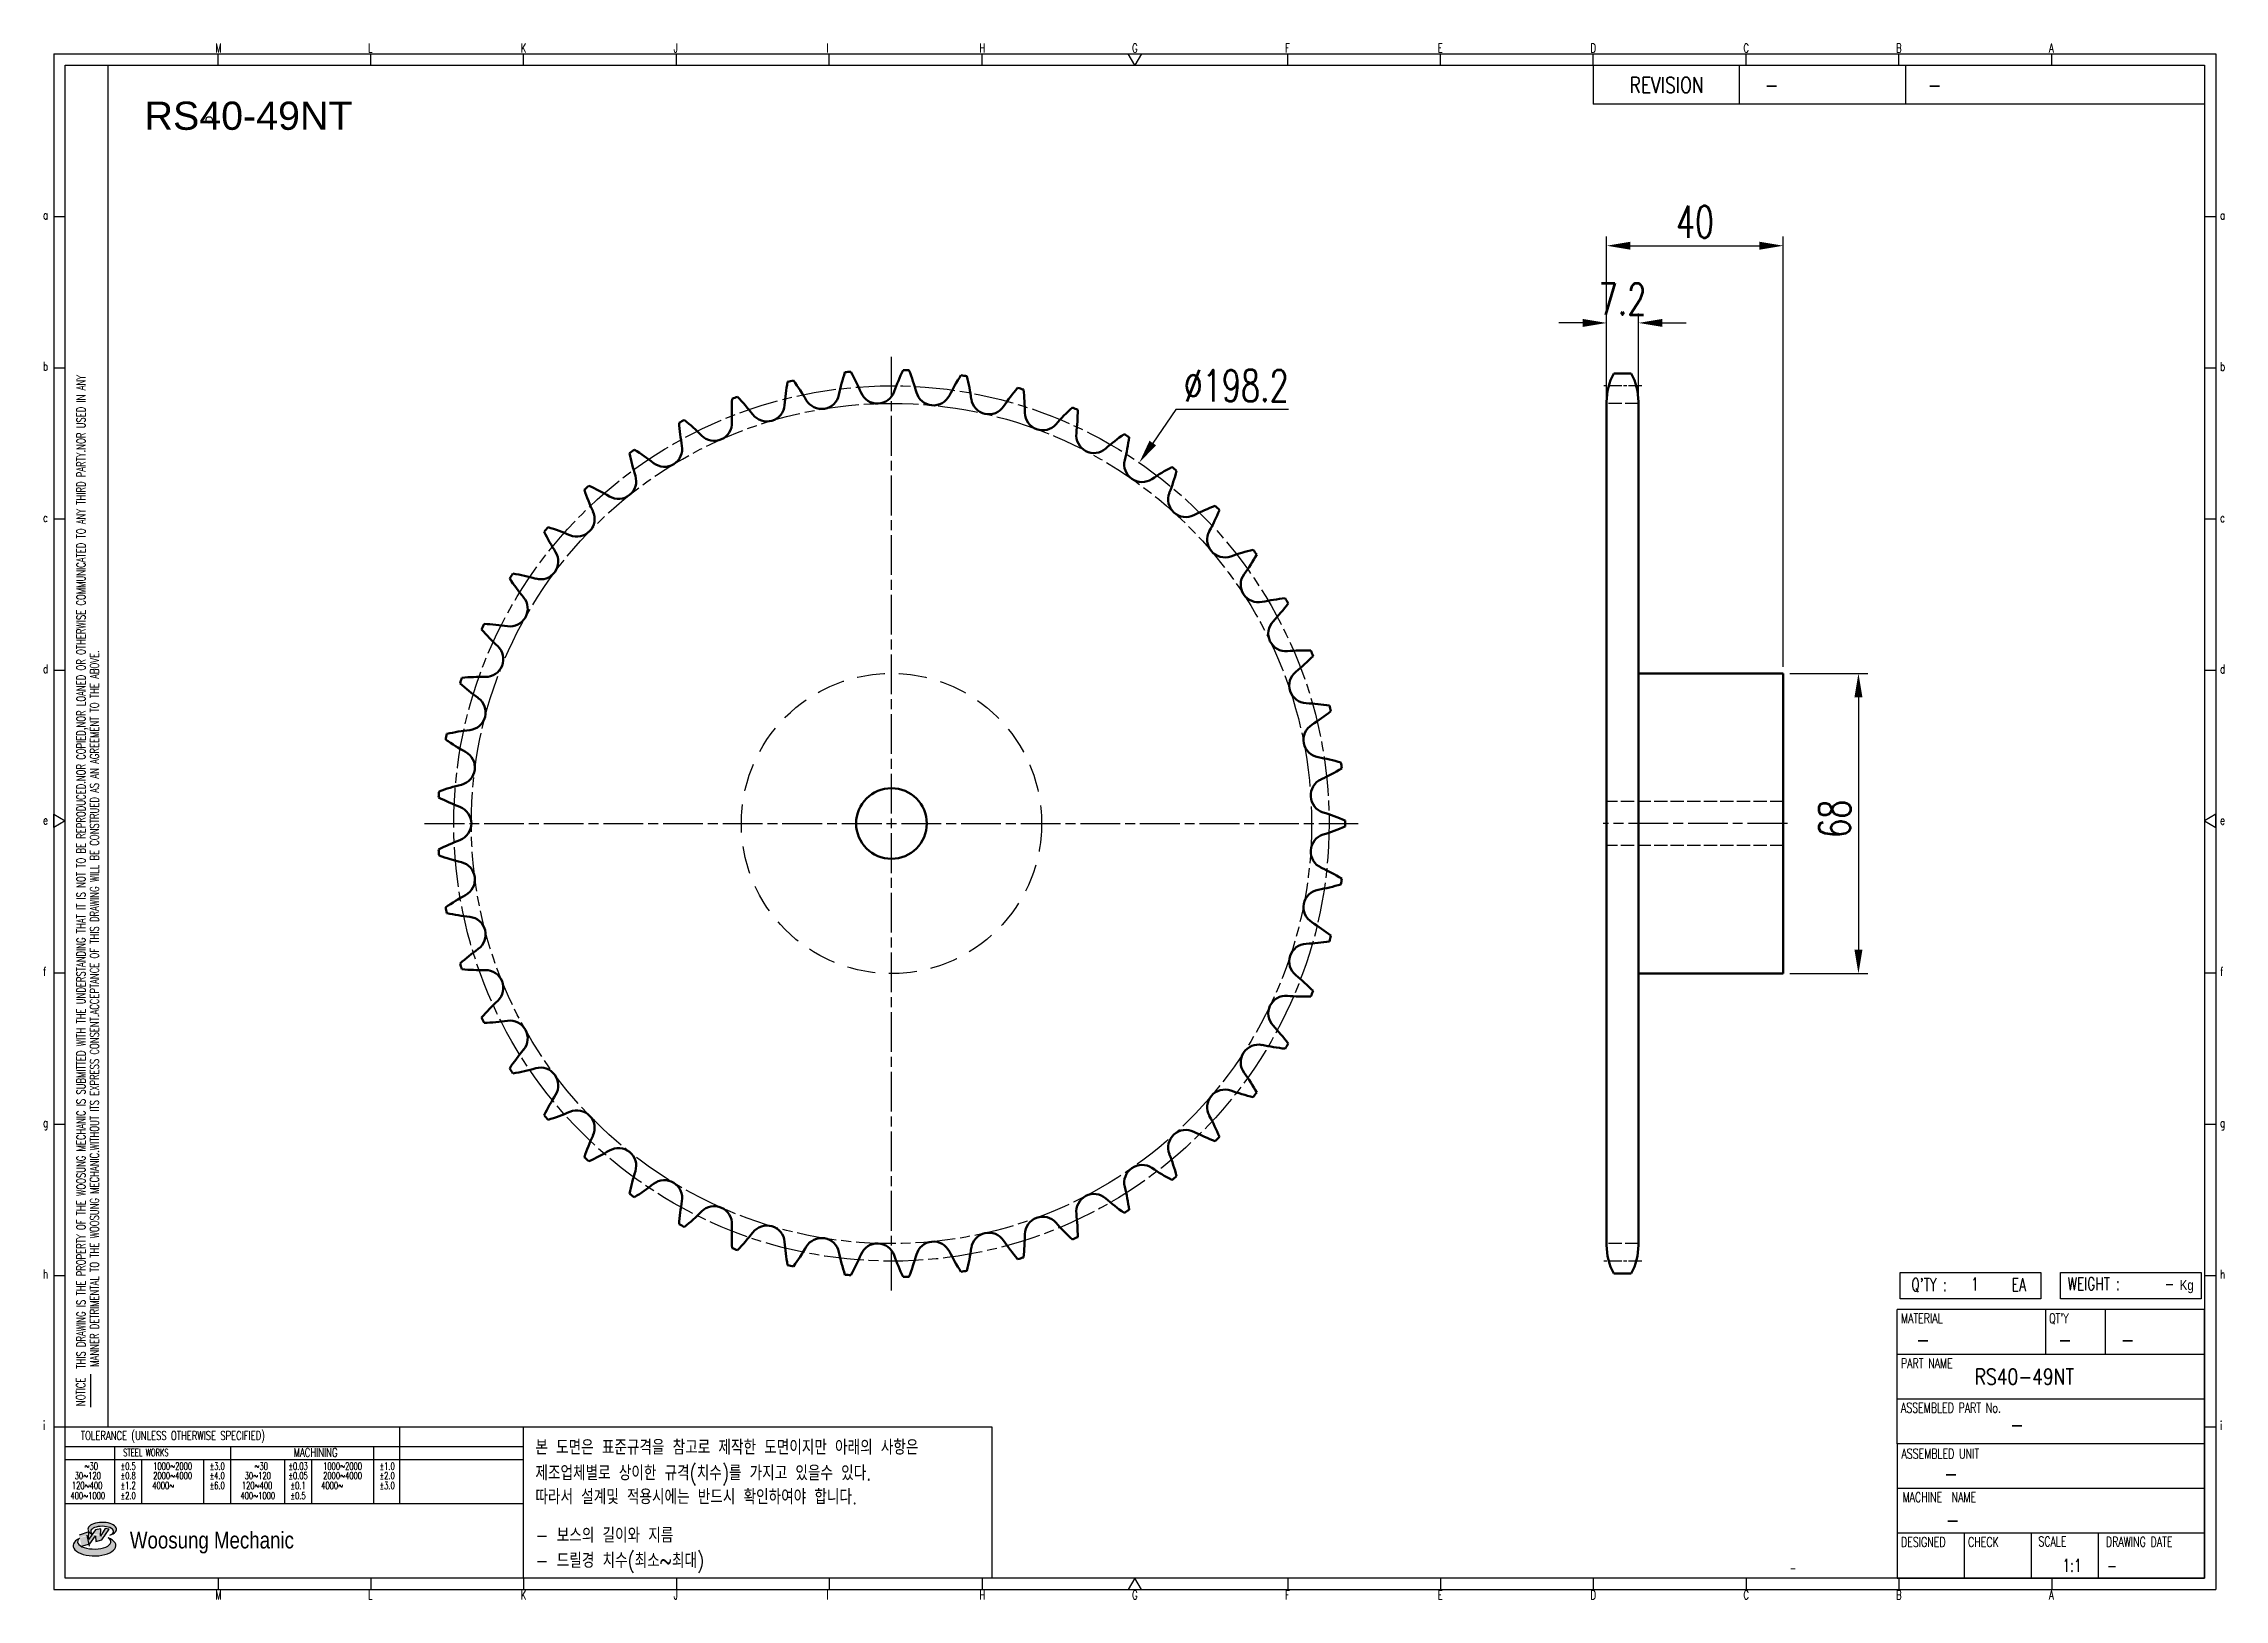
# Model space of a CAD drawing. Header units: millimetres. Extents: x 24041 to 24534, y 29 to 382.
import ezdxf
from ezdxf.enums import TextEntityAlignment as Align

# ---------------------------------------------------------------- set-up
doc = ezdxf.new("R2010")
doc.units = ezdxf.units.MM
for name, pattern in [('AM_ISO02W050', [7.5, 6, -1.5]), ('AM_ISO02W050x2', [3.75, 3, -0.75]), ('AM_ISO08W050', [18, 12, -1.5, 3, -1.5]), ('AM_ISO08W050x2', [9, 6, -0.75, 1.5, -0.75]), ('HIDDEN', [9.525, 6.35, -3.175])]:
    doc.linetypes.add(name, pattern=pattern)
for name, color, linetype, lineweight in [('AM_0N', 7, 'Continuous', 50), ('AM_3N', 6, 'AM_ISO02W050', 25), ('AM_7N', 4, 'AM_ISO08W050', 25)]:
    doc.layers.add(name, color=color, linetype=linetype, lineweight=lineweight)
for name, color, linetype in [('HL', 2, 'HIDDEN'), ('S-DIM', 7, 'Continuous'), ('TITLE', 7, 'Continuous'), ('도면레이아웃', 7, 'Continuous')]:
    doc.layers.add(name, color=color, linetype=linetype)
doc.styles.add('HAN', font='ROMANS.shx', dxfattribs={"width": 0.7, "bigfont": 'whgtxt.shx'})
doc.styles.add('HKD_ST2', font='romans.shx', dxfattribs={"width": 0.7, "height": 4, "bigfont": '@extfont2.shx'})
doc.styles.add('HSG', font='SIMPLEX.shx', dxfattribs={"width": 0.7, "bigfont": 'HSG.shx'})
doc.styles.add('ROMANS', font='romans.shx', dxfattribs={"width": 0.7, "bigfont": 'whgtxt.shx'})
doc.styles.add('SLDTEXTSTYLE4', font='arial.ttf', dxfattribs={"width": 0.8})
doc.styles.get("Standard").update_dxf_attribs({"font": 'arial.ttf'})
doc.dimstyles.new('APP16', dxfattribs={"dimscale": 3, "dimtxt": 2.4, "dimasz": 1.8, "dimexe": 0.7, "dimexo": 0.5, "dimgap": 0.6, "dimtad": 1, "dimtoh": 1, "dimdec": 1, "dimrnd": 0.01, "dimzin": 9, "dimdsep": 46, "dimtxsty": 'HSG', "dimcen": 0, "dimclrd": 1, "dimclre": 1, "dimclrt": 256, "dimazin": 2, "dimtp": 1, "dimtm": 1, "dimtfac": 0.5, "dimtdec": 1, "dimtofl": 0, "dimtmove": 0, "dimatfit": 3, "dimfxl": 0, "dimtvp": 1, "dimtolj": 2, "dimlwd": -1, "dimlwe": -1, "dimarcsym": 0})

# ---------------------------------------------------------------- blocks, each defined once
blk = doc.blocks.new('SUYWSHJH')
at = {"layer": '도면레이아웃'}
h = blk.add_hatch(color=10, dxfattribs=at)
h.paths.add_polyline_path([(1.544, 35.177), (1.554, 34.966), (1.779, 35.034), (2.054, 35.422), (1.908, 35.446), (1.728, 35.167), (1.741, 35.439), (1.547, 35.405), (1.292, 35.041), (1.295, 35.33), (0.943, 35.208), (1.03, 34.8), (1.336, 34.885)])
edge = h.paths.add_edge_path()
edge.add_ellipse((1.795, 35.421), major_axis=(-0.53, 0), ratio=0.487785, start_angle=122.36065, end_angle=403.39574)
edge.add_line((1.411, 35.244), (1.419, 35.261))
edge.add_ellipse((1.798, 35.344), major_axis=(-0.423, 0), ratio=0.444396, start_angle=131.58977, end_angle=386.19408, ccw=False)
edge = h.paths.add_edge_path()
edge.add_ellipse((1.512, 34.815), major_axis=(-0.793, 0), ratio=0.480113, start_angle=314.67633, end_angle=590.85213)
edge.add_ellipse((1.501, 34.958), major_axis=(-0.62, 0), ratio=0.43311, start_angle=331.7024, end_angle=574.42495, ccw=False)
for p, q in [((0, 90.118), (80.15, 90.118)), ((0, 90.118), (0, 33.191)), ((6.089, 89.693), (6.089, 90.118)), ((11.753, 89.693), (11.753, 90.118)), ((17.418, 89.693), (17.418, 90.118)), ((23.082, 89.693), (23.082, 90.118)), ((28.746, 89.693), (28.746, 90.118)), ((34.411, 89.693), (34.411, 90.118)), ((45.739, 89.693), (45.739, 90.118)), ((51.404, 89.693), (51.404, 90.118)), ((57.068, 89.693), (57.068, 90.118)), ((62.732, 89.693), (62.732, 90.118)), ((68.397, 89.693), (68.397, 90.118)), ((74.061, 89.693), (74.061, 90.118)), ((80.15, 90.118), (80.15, 33.191)), ((0, 84.085), (0.425, 84.085)), ((79.725, 84.085), (80.15, 84.085)), ((0, 78.478), (0.425, 78.478)), ((79.725, 78.478), (80.15, 78.478)), ((0, 72.87), (0.425, 72.87)), ((79.725, 72.87), (80.15, 72.87)), ((0, 67.262), (0.425, 67.262)), ((79.725, 67.262), (80.15, 67.262)), ((0, 56.047), (0.425, 56.047)), ((79.725, 56.047), (80.15, 56.047)), ((0, 50.439), (0.425, 50.439)), ((79.725, 50.439), (80.15, 50.439)), ((0, 44.832), (0.425, 44.832)), ((79.725, 44.832), (80.15, 44.832)), ((1.377, 39.947), (1.377, 41.174)), ((0, 39.224), (0.425, 39.224)), ((79.725, 39.224), (80.15, 39.224)), ((0, 33.191), (80.15, 33.191)), ((6.089, 33.616), (6.089, 33.191)), ((11.753, 33.616), (11.753, 33.191)), ((17.418, 33.616), (17.418, 33.191)), ((23.082, 33.616), (23.082, 33.191)), ((28.746, 33.616), (28.746, 33.191)), ((34.411, 33.616), (34.411, 33.191)), ((45.739, 33.616), (45.739, 33.191)), ((51.404, 33.616), (51.404, 33.191)), ((57.068, 33.616), (57.068, 33.191)), ((62.732, 33.616), (62.732, 33.191)), ((68.397, 33.616), (68.397, 33.191)), ((74.061, 33.616), (74.061, 33.191))]:
    blk.add_line(p, q)
at = {"color": 2}
for p, q in [((2.017, 39.224), (2.017, 89.693)), ((0.425, 39.224), (17.418, 39.224)), ((12.816, 39.224), (12.816, 36.382)), ((17.418, 33.616), (17.418, 39.224)), ((0.425, 38.487), (17.418, 38.487)), ((0.425, 38.012), (17.418, 38.012)), ((2.257, 38.487), (2.257, 36.382)), ((3.257, 38.012), (3.257, 36.382)), ((5.557, 38.012), (5.557, 36.382)), ((6.557, 38.5), (6.557, 36.382)), ((8.557, 38.012), (8.557, 36.382)), ((9.557, 38.026), (9.557, 36.382)), ((11.857, 38.487), (11.857, 36.382)), ((0.425, 36.382), (17.418, 36.382))]:
    blk.add_line(p, q, dxfattribs=at)
at = {"color": 6, "ltscale": 0.5}
for p, q in [((57.068, 89.693), (57.068, 88.246)), ((62.47, 89.693), (62.47, 88.246)), ((68.635, 89.693), (68.635, 88.246)), ((79.725, 88.246), (57.068, 88.246)), ((68.336, 38.59), (68.336, 43.563)), ((79.725, 43.563), (68.336, 43.563)), ((73.827, 43.563), (73.827, 41.905)), ((76.037, 43.563), (76.037, 41.905)), ((79.725, 38.59), (79.725, 43.563)), ((79.725, 41.905), (68.336, 41.905)), ((79.725, 40.248), (68.336, 40.248)), ((68.336, 38.59), (68.336, 33.616)), ((79.725, 38.59), (68.336, 38.59)), ((79.725, 33.616), (79.725, 38.59)), ((79.725, 36.932), (68.336, 36.932)), ((79.725, 35.274), (68.336, 35.274)), ((70.822, 33.616), (70.822, 35.274)), ((73.309, 33.616), (73.309, 35.274)), ((75.796, 33.616), (75.796, 35.274)), ((68.336, 33.616), (79.725, 33.616))]:
    blk.add_line(p, q, dxfattribs=at)
for points in [[(40.075, 89.693), (39.83, 90.118), (40.32, 90.118)], [(0.425, 89.693), (79.725, 89.693), (79.725, 33.616), (0.425, 33.616)], [(0.425, 61.679), (0, 61.433), (0, 61.924)], [(79.725, 61.679), (80.15, 61.433), (80.15, 61.924)], [(40.075, 33.616), (39.83, 33.191), (40.32, 33.191)]]:
    blk.add_lwpolyline(points, close=True)
at = {"layer": 'TITLE', "color": 20}
for p, q in [((68.449, 43.961), (68.449, 44.936)), ((68.449, 44.936), (73.654, 44.936)), ((73.654, 44.936), (73.654, 43.961)), ((74.39, 43.961), (74.39, 44.936)), ((74.39, 44.936), (79.595, 44.936)), ((79.595, 44.936), (79.595, 43.961)), ((73.654, 43.961), (68.449, 43.961)), ((79.595, 43.961), (74.39, 43.961))]:
    blk.add_line(p, q, dxfattribs=at)
at = {"layer": '도면레이아웃'}
for p, q in [((1.295, 35.33), (0.943, 35.208)), ((1.03, 34.8), (1.336, 34.885)), ((1.224, 35.208), (1.311, 34.8)), ((1.224, 35.208), (1.224, 35.208)), ((1.547, 35.405), (1.292, 35.041)), ((1.292, 35.041), (1.295, 35.33)), ((1.336, 34.885), (1.544, 35.177)), ((1.419, 35.261), (1.411, 35.244)), ((1.544, 35.177), (1.554, 34.966)), ((1.741, 35.439), (1.547, 35.405)), ((1.554, 34.966), (1.779, 35.034)), ((1.908, 35.446), (1.728, 35.167)), ((1.728, 35.167), (1.741, 35.439)), ((1.779, 35.034), (2.054, 35.422)), ((2.054, 35.422), (1.908, 35.446))]:
    blk.add_line(p, q, dxfattribs=at)
for centre, major_axis, ratio, start_param, end_param in [((1.795, 35.421), (-0.53, 0), 0.487785, 2.135596, 7.040584), ((1.512, 34.815), (-0.793, 0), 0.480113, 5.492138, 10.312315), ((1.501, 34.958), (-0.62, 0), 0.43311, 5.789299, 10.025607), ((1.798, 35.344), (-0.423, 0), 0.444396, 2.296675, 6.740358)]:
    blk.add_ellipse(centre, major_axis=major_axis, ratio=ratio, start_param=start_param, end_param=end_param, dxfattribs=at)
at = {"color": 4, "style": 'HKD_ST2', "width": 0.7}
for s, p in [('M', (5.988, 90.164)), ('L', (11.652, 90.164)), ('K', (17.316, 90.164)), ('J', (22.981, 90.164)), ('I', (28.645, 90.164)), ('H', (34.309, 90.164)), ('G', (39.974, 90.164)), ('F', (45.638, 90.164)), ('E', (51.302, 90.164)), ('D', (56.967, 90.164)), ('C', (62.631, 90.164)), ('B', (68.295, 90.164)), ('A', (73.96, 90.164)), ('a', (-0.395, 83.976)), ('a', (80.305, 83.97)), ('b', (-0.395, 78.368)), ('b', (80.305, 78.362)), ('c', (-0.395, 72.76)), ('c', (80.305, 72.754)), ('d', (-0.395, 67.153)), ('d', (80.305, 67.147)), ('e', (-0.395, 61.545)), ('e', (80.305, 61.539)), ('f', (-0.395, 55.937)), ('f', (80.305, 55.931)), ('g', (-0.395, 50.33)), ('g', (80.305, 50.324)), ('h', (-0.395, 44.722)), ('h', (80.305, 44.716)), ('i', (-0.395, 39.114)), ('i', (80.305, 39.108)), ('M', (5.988, 32.824)), ('L', (11.652, 32.824)), ('K', (17.316, 32.824)), ('J', (22.981, 32.824)), ('I', (28.645, 32.824)), ('H', (34.309, 32.824)), ('G', (39.974, 32.824)), ('F', (45.638, 32.824)), ('E', (51.302, 32.824)), ('D', (56.967, 32.824)), ('C', (62.631, 32.824)), ('B', (68.295, 32.824)), ('A', (73.96, 32.824))]:
    blk.add_text(s, height=0.326, dxfattribs=at).set_placement(p)
for s, height, style, width, p in [('REVISION', 0.5806, 'HAN', 0.8, (58.415, 88.664)), ('-', 0.581, 'HAN', 0.8, (63.426, 88.664)), ('-', 0.581, 'HAN', 0.8, (69.468, 88.664)), ("Q'TY : ", 0.4746, 'HKD_ST2', 0.7, (68.857, 44.253)), ('1', 0.475, 'HKD_ST2', 0.7, (71.071, 44.275)), ('EA', 0.4746, 'HKD_ST2', 0.7, (72.578, 44.253)), ('WEIGHT : ', 0.4746, 'HKD_ST2', 0.7, (74.65, 44.286)), ('-', 0.581, 'HAN', 0.8, (69.029, 42.157)), ('-', 0.581, 'HAN', 0.8, (74.289, 42.157)), ('-', 0.581, 'HAN', 0.8, (76.623, 42.157)), ('-', 0.581, 'HAN', 0.8, (72.515, 39.013)), ('-', 0.581, 'HAN', 0.8, (70.067, 37.189)), ('-', 0.581, 'HAN', 0.8, (70.126, 35.48)), ('1:1', 0.4746, 'HKD_ST2', 0.7, (74.458, 33.848)), ('-', 0.475, 'HKD_ST2', 0.7, (76.112, 33.837))]:
    blk.add_text(s, height=height, dxfattribs=dict(style=style, width=width)).set_placement(p)
at = {"color": 6, "style": 'HKD_ST2', "width": 0.7}
for s, p in [(' THIS DRAWING IS THE PROPERTY OF THE WOOSUNG MECHANIC IS SUBMITTED WITH THE UNDERSTANDING THAT IT IS NOT TO BE REPRODUCED.NOR COPIED,NOR LOANED OR OTHERWISE COMMUNICATED TO ANY THIRD PARTY.NOR USED IN ANY', (1.173, 41.217)), ('MANNER DETRIMENTAL TO THE WOOSUNG MECHANIC.WITHOUT ITS EXPRESS CONSENT.ACCEPTANCE OF THIS DRAWING WILL BE CONSTRUED AS AN AGREEMENT TO THE ABOVE.', (1.672, 41.447))]:
    blk.add_text(s, height=0.326266, rotation=90, dxfattribs=at).set_placement(p)
at = {"style": 'HKD_ST2', "width": 0.7}
blk.add_text('-', height=0.475, dxfattribs=at).set_placement((78.613, 44.286), align=Align.RIGHT)
at = {"color": 4, "style": 'HKD_ST2', "width": 0.7}
for s, height, p in [('MATERIAL', 0.3651, (68.474, 43.425)), ("QT'Y", 0.3651, (73.965, 43.425)), ('PART NAME', 0.3651, (68.474, 41.756)), ('ASSEMBLED PART No.', 0.36511, (68.474, 40.109)), ('ASSEMBLED UNIT', 0.36511, (68.49, 38.408)), ('MACHINE  NAME', 0.36511, (68.532, 36.794)), ('DESIGNED', 0.3651, (68.474, 35.136)), ('CHECK', 0.3651, (70.961, 35.136)), ('SCALE', 0.3651, (73.566, 35.153)), ('DRAWING DATE', 0.36511, (76.071, 35.141))]:
    blk.add_text(s, height=height, dxfattribs=at).set_placement(p, align=Align.TOP_LEFT)
at = {"style": 'HKD_ST2', "width": 0.7}
blk.add_text('NOTICE', height=0.3263, rotation=90, dxfattribs=at).set_placement((1.163, 39.988))
for s, height, style, width, p in [('TOLERANCE (UNLESS OTHERWISE SPECIFIED)', 0.32627, 'HKD_ST2', 0.7, (4.417, 38.896)), ('-', 0.326, 'ROMANS', 0.65, (64.469, 33.975))]:
    blk.add_text(s, height=height, dxfattribs=dict(style=style, width=width)).set_placement(p, align=Align.MIDDLE_CENTER)
at = {"color": 4, "style": 'HKD_ST2', "width": 0.7}
for s, height, p in [('STEEL WORKS', 0.26101, (3.416, 38.268)), ('MACHINING', 0.3263, (9.707, 38.27)), ('%%P0.5', 0.261, (2.757, 37.762)), ('%%P0.8', 0.261, (2.757, 37.411)), ('%%P3.0', 0.261, (6.057, 37.762)), ('%%P4.0', 0.261, (6.057, 37.411)), ('%%P0.03', 0.261, (9.057, 37.762)), ('%%P0.05', 0.261, (9.057, 37.411)), ('%%P1.0', 0.261, (12.357, 37.762)), ('%%P2.0', 0.261, (12.357, 37.411)), ('%%P1.2', 0.261, (2.757, 37.045)), ('%%P2.0', 0.261, (2.757, 36.67)), ('%%P6.0', 0.261, (6.057, 37.045)), ('%%P0.1', 0.261, (9.057, 37.045)), ('%%P0.5', 0.261, (9.057, 36.67)), ('%%P3.0', 0.261, (12.357, 37.045))]:
    blk.add_text(s, height=height, dxfattribs=at).set_placement(p, align=Align.MIDDLE)
for s, height, p in [('30%%126120', 0.261, (1.263, 37.411)), ('%%12630', 0.261, (1.389, 37.762)), ('2000%%1264000', 0.26101, (4.407, 37.411)), ('1000%%1262000', 0.26101, (4.407, 37.762)), ('30%%126120', 0.261, (7.563, 37.411)), ('%%12630', 0.261, (7.689, 37.762)), ('2000%%1264000', 0.26101, (10.707, 37.411)), ('1000%%1262000', 0.26101, (10.707, 37.762)), ('400%%1261000', 0.26101, (1.263, 36.67)), ('120%%126400', 0.26101, (1.237, 37.045)), ('4000%%126', 0.261, (4.061, 37.045)), ('400%%1261000', 0.26101, (7.563, 36.67)), ('120%%126400', 0.26101, (7.537, 37.045)), ('4000%%126', 0.261, (10.321, 37.045))]:
    blk.add_text(s, height=height, dxfattribs=at).set_placement(p, align=Align.MIDDLE_CENTER)
at = {"color": 1, "style": 'SLDTEXTSTYLE4', "width": 0.8}
blk.add_text('Woosung Mechanic', height=0.61957, dxfattribs=at).set_placement((2.822, 34.711))
at = {"layer": 'TITLE', "width": 0.8}
blk.add_text('Kg', height=0.3789, dxfattribs=at).set_placement((78.807, 44.286))
blk = doc.blocks.new('*D2')
at = {"layer": 'Defpoints', "color": 0, "transparency": 16777216}
for p in [(24288.67, 286.8), (24176.45, 123.41)]:
    blk.add_point(p, dxfattribs=at)
at = {"layer": 'S-DIM', "color": 1, "transparency": 16777216}
for p, q in [((24296.94, 298.85), (24291.73, 291.26)), ((24322.5, 298.85), (24296.94, 298.85))]:
    blk.add_line(p, q, dxfattribs=at)
blk.add_solid([(24290.99, 291.77), (24292.47, 290.75), (24288.67, 286.8)], dxfattribs=at)
at = {"layer": 'S-DIM', "transparency": 16777216, "insert": (24310.62, 304.25), "char_height": 7.2, "attachment_point": 5, "style": 'HSG'}
blk.add_mtext('\\A2;∅198.2', dxfattribs=at)
blk = doc.blocks.new('*D3')
at = {"layer": 'Defpoints', "color": 0, "transparency": 16777216}
for p in [(24401.71, 318.46), (24394.51, 300.24), (24401.71, 300.24)]:
    blk.add_point(p, dxfattribs=at)
at = {"layer": 'S-DIM', "color": 1, "transparency": 16777216}
for p, q in [((24389.11, 318.46), (24383.71, 318.46)), ((24394.51, 301.74), (24394.51, 320.56)), ((24401.71, 301.74), (24401.71, 320.56)), ((24407.11, 318.46), (24412.51, 318.46))]:
    blk.add_line(p, q, dxfattribs=at)
for points in [[(24389.11, 319.36), (24389.11, 317.56), (24394.51, 318.46)], [(24407.11, 319.36), (24407.11, 317.56), (24401.71, 318.46)]]:
    blk.add_solid(points, dxfattribs=at)
at = {"layer": 'S-DIM', "transparency": 16777216, "insert": (24398.11, 323.86), "char_height": 7.2, "attachment_point": 5, "style": 'HSG'}
blk.add_mtext('\\A2;7.2', dxfattribs=at)
blk = doc.blocks.new('*D4')
at = {"layer": 'Defpoints', "color": 0, "transparency": 16777216}
for p in [(24434.51, 335.94), (24394.51, 300.24), (24434.51, 239.11)]:
    blk.add_point(p, dxfattribs=at)
at = {"layer": 'S-DIM', "color": 1, "transparency": 16777216}
for p, q in [((24394.51, 301.74), (24394.51, 338.04)), ((24399.91, 335.94), (24429.11, 335.94)), ((24434.51, 240.61), (24434.51, 338.04))]:
    blk.add_line(p, q, dxfattribs=at)
for points in [[(24399.91, 336.84), (24399.91, 335.04), (24394.51, 335.94)], [(24429.11, 336.84), (24429.11, 335.04), (24434.51, 335.94)]]:
    blk.add_solid(points, dxfattribs=at)
at = {"layer": 'S-DIM', "transparency": 16777216, "insert": (24414.51, 341.34), "char_height": 7.2, "attachment_point": 5, "style": 'HSG'}
blk.add_mtext('\\A2;40', dxfattribs=at)
blk = doc.blocks.new('*D5')
at = {"layer": 'Defpoints', "color": 0, "transparency": 16777216}
for p in [(24434.51, 239.11), (24434.51, 171.11), (24451.54, 171.11)]:
    blk.add_point(p, dxfattribs=at)
at = {"layer": 'S-DIM', "color": 1, "transparency": 16777216}
for p, q in [((24436.01, 239.11), (24453.64, 239.11)), ((24451.54, 233.71), (24451.54, 176.51)), ((24436.01, 171.11), (24453.64, 171.11))]:
    blk.add_line(p, q, dxfattribs=at)
for points in [[(24450.64, 233.71), (24452.44, 233.71), (24451.54, 239.11)], [(24450.64, 176.51), (24452.44, 176.51), (24451.54, 171.11)]]:
    blk.add_solid(points, dxfattribs=at)
at = {"layer": 'S-DIM', "transparency": 16777216, "insert": (24446.14, 206.18), "char_height": 7.2, "attachment_point": 5, "rotation": 90, "style": 'HSG'}
blk.add_mtext('\\A2;68', dxfattribs=at)

msp = doc.modelspace()

# ---------------------------------------------------------------- linework, layer by layer
at = {"color": 4}
msp.add_lwpolyline([(24149.26, 68.51), (24255.32, 68.51), (24255.32, 34.25), (24149.26, 34.25)], close=True, dxfattribs=at)
msp.add_circle((24078.07, 364.42), 0.738)
at = {"layer": 'AM_0N'}
for p, q in [((24396.12, 307.02), (24400.09, 307.02)), ((24394.51, 300.62), (24394.51, 109.59)), ((24401.71, 300.62), (24401.71, 109.59)), ((24401.71, 239.11), (24434.51, 239.11)), ((24434.51, 239.11), (24434.51, 171.11)), ((24401.71, 171.11), (24434.51, 171.11)), ((24396.12, 103.19), (24400.09, 103.19))]:
    msp.add_line(p, q, dxfattribs=at)
msp.add_circle((24232.56, 205.11), 8, dxfattribs=at)
for centre, radius, start, end in [((24268.3, 292.28), 48.65, 162.0342, 168.2653), ((24232.56, 205.11), 102.72, 95.1319, 95.8885), ((24180.81, 283.84), 48.65, 22.7551, 28.9863), ((24279.16, 286.99), 48.65, 154.6872, 160.9184), ((24232.56, 205.11), 102.72, 87.785, 88.5416), ((24191.3, 289.81), 48.65, 15.4082, 21.6393), ((24289.24, 280.36), 48.65, 147.3403, 153.5714), ((24232.56, 205.11), 102.72, 80.438, 81.1946), ((24202.47, 294.39), 48.65, 8.0612, 14.2924), ((24408.01, 300.62), 13.5, 151.7009, 180), ((24388.21, 300.62), 13.5, 0, 28.2991), ((24245.02, 298.49), 48.65, 176.728, 182.9592), ((24232.56, 205.11), 102.72, 109.8258, 110.5824), ((24162.53, 268.13), 48.65, 37.449, 43.6801), ((24256.86, 296.13), 48.65, 169.3811, 175.6122), ((24232.56, 205.11), 102.72, 102.4788, 103.2354), ((24171.17, 276.57), 48.65, 30.102, 36.3332), ((24216.73, 302.99), 4.01, 210.102, 348.2653), ((24229.38, 304.21), 4.01, 202.7551, 340.9184), ((24242.08, 303.8), 4.01, 195.4082, 333.5714), ((24298.4, 272.49), 48.65, 139.9933, 146.2245), ((24232.56, 205.11), 102.72, 73.0911, 73.8477), ((24214.14, 297.5), 48.65, 0.7143, 6.9454), ((24232.56, 205.11), 102.72, 117.1727, 117.9293), ((24155.05, 258.66), 48.65, 44.7959, 51.0271), ((24204.35, 300.16), 4.01, 217.449, 355.6122), ((24254.62, 301.77), 4.01, 188.0612, 326.2245), ((24266.8, 298.16), 4.01, 180.7143, 318.8776), ((24306.48, 263.52), 48.65, 132.6464, 138.8776), ((24232.56, 205.11), 102.72, 65.7441, 66.5008), ((24226.1, 299.1), 48.65, 353.3673, 359.5985), ((24232.98, 299.32), 48.65, 184.075, 190.3061), ((24192.42, 295.77), 4.01, 224.7959, 2.9592), ((24278.42, 293.01), 4.01, 173.3673, 311.5306), ((24313.34, 253.59), 48.65, 125.2995, 131.5306), ((24232.56, 205.11), 102.72, 58.3972, 59.1538), ((24238.18, 299.15), 48.65, 346.0204, 352.2516), ((24232.56, 205.11), 102.72, 124.5197, 125.2763), ((24220.93, 298.6), 48.65, 191.4219, 197.6531), ((24148.84, 248.31), 48.65, 52.1429, 58.374), ((24181.16, 289.9), 4.01, 232.1429, 10.3061), ((24289.28, 286.43), 4.01, 166.0204, 304.1837), ((24232.56, 205.11), 102.72, 131.8666, 132.6232), ((24144, 237.25), 48.65, 59.4898, 65.721), ((24170.74, 282.63), 4.01, 239.4898, 17.6531), ((24318.88, 242.86), 48.65, 117.9525, 124.1837), ((24250.16, 297.66), 48.65, 338.6735, 344.9046), ((24232.56, 205.11), 102.72, 51.0503, 51.8069), ((24209.07, 296.34), 48.65, 198.7688, 205), ((24299.22, 278.51), 4.01, 158.6735, 296.8367), ((24322.99, 231.51), 48.65, 110.6056, 116.8367), ((24232.56, 205.11), 102.72, 43.7033, 44.4599), ((24232.56, 205.11), 102.72, 139.2135, 139.9701), ((24140.62, 225.66), 48.65, 66.8367, 73.0679), ((24161.33, 274.09), 4.01, 246.8367, 25), ((24261.85, 294.65), 48.65, 331.3265, 337.5577), ((24197.59, 292.59), 48.65, 206.1158, 212.3469), ((24308.06, 269.38), 4.01, 151.3265, 289.4898), ((24325.63, 219.73), 48.65, 103.2586, 109.4898), ((24232.56, 205.11), 102.72, 36.3564, 37.113), ((24153.1, 264.41), 4.01, 254.1837, 32.3469), ((24273.06, 290.17), 48.65, 323.9796, 330.2107), ((24232.56, 205.11), 102.72, 146.5605, 147.3171), ((24186.69, 287.4), 48.65, 213.4627, 219.6939), ((24138.74, 213.74), 48.65, 74.1837, 80.4148), ((24315.66, 259.2), 4.01, 143.9796, 282.1429), ((24146.17, 253.76), 4.01, 261.5306, 39.6939), ((24326.73, 207.71), 48.65, 95.9117, 102.1429), ((24283.6, 284.29), 48.65, 316.6327, 322.8638), ((24232.56, 205.11), 102.72, 29.0095, 29.7661), ((24232.56, 205.11), 102.72, 153.9074, 154.664), ((24176.55, 280.86), 48.65, 220.8097, 227.0408), ((24138.41, 201.67), 48.65, 81.5306, 87.7618), ((24321.89, 248.13), 4.01, 136.6327, 274.7959), ((24140.66, 242.32), 4.01, 268.8776, 47.0408), ((24326.29, 195.64), 48.65, 88.5648, 94.7959), ((24293.31, 277.12), 48.65, 309.2857, 315.5169), ((24232.56, 205.11), 102.72, 21.6625, 22.4191), ((24232.56, 205.11), 102.72, 161.2543, 162.011), ((24139.62, 189.66), 48.65, 88.8776, 95.1087), ((24326.66, 236.35), 4.01, 129.2857, 267.449), ((24167.32, 273.08), 48.65, 228.1566, 234.3878), ((24136.65, 230.26), 4.01, 276.2245, 54.3878), ((24324.31, 183.73), 48.65, 81.2178, 87.449), ((24329.88, 224.06), 4.01, 121.9388, 260.102), ((24302.02, 268.76), 48.65, 301.9388, 308.1699), ((24232.56, 205.11), 102.72, 14.3156, 15.0722), ((24232.56, 205.11), 102.72, 168.6013, 169.3579), ((24159.16, 264.18), 48.65, 235.5035, 241.7347), ((24142.36, 177.9), 48.65, 96.2245, 102.4556), ((24134.22, 217.79), 4.01, 283.5714, 61.7347), ((24320.83, 172.18), 48.65, 73.8709, 80.102), ((24309.59, 259.35), 48.65, 294.5918, 300.823), ((24232.56, 205.11), 102.72, 6.9686, 7.7252), ((24232.56, 205.11), 102.72, 175.9482, 176.7048), ((24146.58, 166.59), 48.65, 103.5714, 109.8026), ((24331.51, 211.46), 4.01, 114.5918, 252.7551), ((24152.21, 254.31), 48.65, 242.8505, 249.0816), ((24133.41, 205.11), 4.01, 290.9184, 69.0816), ((24315.89, 161.16), 48.65, 66.5239, 72.7551), ((24331.51, 198.76), 4.01, 107.2449, 245.4082), ((24315.89, 249.06), 48.65, 287.2449, 293.4761), ((24232.56, 205.11), 102.72, 359.6217, 0.3783), ((24152.21, 155.91), 48.65, 110.9184, 117.1495), ((24232.56, 205.11), 102.72, 183.2952, 184.0518), ((24146.58, 243.63), 48.65, 250.1974, 256.4286), ((24134.22, 192.43), 4.01, 298.2653, 76.4286), ((24309.59, 150.86), 48.65, 59.177, 65.4082), ((24232.56, 205.11), 102.72, 352.2748, 353.0314), ((24159.16, 146.04), 48.65, 118.2653, 124.4965), ((24329.88, 186.16), 4.01, 99.898, 238.0612), ((24320.83, 238.04), 48.65, 279.898, 286.1291), ((24232.56, 205.11), 102.72, 190.6421, 191.3987), ((24142.36, 232.32), 48.65, 257.5444, 263.7755), ((24136.65, 179.96), 4.01, 305.6122, 83.7755), ((24302.02, 141.46), 48.65, 51.8301, 58.0612), ((24326.66, 173.87), 4.01, 92.551, 230.7143), ((24324.31, 226.48), 48.65, 272.551, 278.7822), ((24232.56, 205.11), 102.72, 344.9278, 345.6844), ((24167.32, 137.14), 48.65, 125.6122, 131.8434), ((24232.56, 205.11), 102.72, 197.989, 198.7457), ((24139.62, 220.56), 48.65, 264.8913, 271.1224), ((24140.66, 167.9), 4.01, 312.9592, 91.1224), ((24293.31, 133.1), 48.65, 44.4831, 50.7143), ((24176.55, 129.36), 48.65, 132.9592, 139.1903), ((24321.89, 162.09), 4.01, 85.2041, 223.3673), ((24326.29, 214.57), 48.65, 265.2041, 271.4352), ((24232.56, 205.11), 102.72, 337.5809, 338.3375), ((24232.56, 205.11), 102.72, 205.336, 206.0926), ((24138.41, 208.55), 48.65, 272.2382, 278.4694), ((24146.17, 156.45), 4.01, 320.3061, 98.4694), ((24283.6, 125.92), 48.65, 37.1362, 43.3673), ((24186.69, 122.82), 48.65, 140.3061, 146.5373), ((24315.66, 151.02), 4.01, 77.8571, 216.0204), ((24326.73, 202.51), 48.65, 257.8571, 264.0883), ((24232.56, 205.11), 102.72, 330.2339, 330.9905), ((24232.56, 205.11), 102.72, 212.6829, 213.4395), ((24138.74, 196.48), 48.65, 279.5852, 285.8163), ((24153.1, 145.81), 4.01, 327.6531, 105.8163), ((24273.06, 120.05), 48.65, 29.7893, 36.0204), ((24197.59, 117.63), 48.65, 147.6531, 153.8842), ((24308.06, 140.84), 4.01, 70.5102, 208.6735), ((24325.63, 190.49), 48.65, 250.5102, 256.7414), ((24232.56, 205.11), 102.72, 322.887, 323.6436), ((24232.56, 205.11), 102.72, 220.0299, 220.7865), ((24140.62, 184.55), 48.65, 286.9321, 293.1633), ((24161.33, 136.13), 4.01, 335, 113.1633), ((24261.85, 115.57), 48.65, 22.4423, 28.6735), ((24209.07, 113.87), 48.65, 155, 161.2312), ((24299.22, 131.71), 4.01, 63.1633, 201.3265), ((24322.99, 178.71), 48.65, 243.1633, 249.3944), ((24232.56, 205.11), 102.72, 315.5401, 316.2967), ((24232.56, 205.11), 102.72, 227.3768, 228.1334), ((24144, 172.97), 48.65, 294.279, 300.5102), ((24170.74, 127.59), 4.01, 342.3469, 120.5102), ((24250.16, 112.56), 48.65, 15.0954, 21.3265), ((24220.93, 111.62), 48.65, 162.3469, 168.5781), ((24148.84, 161.91), 48.65, 301.626, 307.8571), ((24181.16, 120.32), 4.01, 349.6939, 127.8571), ((24289.28, 123.79), 4.01, 55.8163, 193.9796), ((24318.88, 167.36), 48.65, 235.8163, 242.0475), ((24232.56, 205.11), 102.72, 308.1931, 308.9497), ((24232.56, 205.11), 102.72, 234.7237, 235.4803), ((24232.98, 110.9), 48.65, 169.6939, 175.925), ((24278.42, 117.2), 4.01, 48.4694, 186.6327), ((24313.34, 156.63), 48.65, 228.4694, 234.7005), ((24238.18, 111.07), 48.65, 7.7484, 13.9796), ((24232.56, 205.11), 102.72, 242.0707, 242.8273), ((24155.05, 151.55), 48.65, 308.9729, 315.2041), ((24192.42, 114.44), 4.01, 357.0408, 135.2041), ((24245.02, 111.73), 48.65, 177.0408, 183.272), ((24204.35, 110.06), 4.01, 4.3878, 142.551), ((24266.8, 112.06), 4.01, 41.1224, 179.2857), ((24306.48, 146.7), 48.65, 221.1224, 227.3536), ((24226.1, 111.12), 48.65, 0.4015, 6.6327), ((24232.56, 205.11), 102.72, 300.8462, 301.6028), ((24232.56, 205.11), 102.72, 249.4176, 250.1742), ((24162.53, 142.08), 48.65, 316.3199, 322.551), ((24256.86, 114.09), 48.65, 184.3878, 190.6189), ((24171.17, 133.65), 48.65, 323.6668, 329.898), ((24216.73, 107.23), 4.01, 11.7347, 149.898), ((24229.38, 106.01), 4.01, 19.0816, 157.2449), ((24242.08, 106.42), 4.01, 26.4286, 164.5918), ((24202.47, 115.83), 48.65, 345.7076, 351.9388), ((24254.62, 108.44), 4.01, 33.7755, 171.9388), ((24298.4, 137.73), 48.65, 213.7755, 220.0067), ((24214.14, 112.72), 48.65, 353.0546, 359.2857), ((24232.56, 205.11), 102.72, 293.4992, 294.2559), ((24408.01, 109.59), 13.5, 180, 208.2991), ((24388.21, 109.59), 13.5, 331.7009, 0), ((24232.56, 205.11), 102.72, 256.7646, 257.5212), ((24268.3, 117.94), 48.65, 191.7347, 197.9658), ((24180.81, 126.38), 48.65, 331.0137, 337.2449), ((24279.16, 123.23), 48.65, 199.0816, 205.3128), ((24191.3, 120.41), 48.65, 338.3607, 344.5918), ((24289.24, 129.86), 48.65, 206.4286, 212.6597), ((24232.56, 205.11), 102.72, 278.8054, 279.562), ((24232.56, 205.11), 102.72, 286.1523, 286.9089), ((24232.56, 205.11), 102.72, 264.1115, 264.8681), ((24232.56, 205.11), 102.72, 271.4584, 272.215)]:
    msp.add_arc(centre, radius, start, end, dxfattribs=at)
at = {"layer": 'AM_3N', "linetype": 'AM_ISO02W050x2'}
for p, q in [((24401.71, 300.24), (24394.51, 300.24)), ((24401.71, 109.97), (24394.51, 109.97))]:
    msp.add_line(p, q, dxfattribs=at)
at = {"layer": 'AM_3N', "color": 2, "linetype": 'AM_ISO02W050x2'}
for p, q in [((24434.51, 210.11), (24394.51, 210.11)), ((24434.51, 200.11), (24394.51, 200.11))]:
    msp.add_line(p, q, dxfattribs=at)
at = {"layer": 'AM_7N', "linetype": 'AM_ISO08W050x2', "ltscale": 1.5}
for p, q in [((24232.56, 99.39), (24232.56, 310.82)), ((24126.84, 205.11), (24338.28, 205.11)), ((24435.44, 205.11), (24393.74, 205.11))]:
    msp.add_line(p, q, dxfattribs=at)
at = {"layer": 'AM_7N', "linetype": 'AM_ISO08W050x2', "ltscale": 0.5}
for p, q in [((24402.47, 304.22), (24393.74, 304.22)), ((24402.47, 106), (24393.74, 106))]:
    msp.add_line(p, q, dxfattribs=at)
at = {"layer": 'AM_7N', "linetype": 'AM_ISO08W050x2', "ltscale": 1.5}
for radius in [99.11, 95.14]:
    msp.add_circle((24232.56, 205.11), radius, dxfattribs=at)
at = {"layer": 'HL'}
msp.add_circle((24232.56, 205.11), 34, dxfattribs=at)

# ---------------------------------------------------------------- block references
at = {"xscale": 6.109253479889545, "yscale": 6.109253479889545, "zscale": 6.109253479889545}
msp.add_blockref('SUYWSHJH', (24042.85, -171.12), dxfattribs=at)

# ---------------------------------------------------------------- texts
at = {"color": 2}
msp.add_text('RS40-49NT', height=6.383, dxfattribs=at).set_placement((24063.42, 362.19))
at = {"style": 'HAN', "width": 0.8}
msp.add_text('RS40-49NT', height=3.547, dxfattribs=at).set_placement((24477.87, 78.05))
at = {"color": 4, "style": 'HAN', "width": 0.8}
for s, p in [('본 도면은 표준규격을 참고로 제작한 도면이지만 아래의 사항은', (24151.92, 62.17)), ('제조업체별로 상이한 규격(치수)를 가지고 있을수 있다.', (24151.92, 56.35)), ('따라서 설계및 적용시에는 반드시 확인하여야 합니다.', (24151.92, 50.95)), ('- 보스의 길이와 지름', (24151.92, 42.25)), ('- 드릴경 치수(최소~최대)', (24151.92, 36.53))]:
    msp.add_text(s, height=3.3562, dxfattribs=at).set_placement(p)

# ---------------------------------------------------------------- dimensions: what is measured, and where the dimension line sits
at = {"layer": 'S-DIM'}
dim = msp.add_linear_dim(base=(24434.51, 335.94), p1=(24394.51, 300.24), p2=(24434.51, 239.11), dimstyle='APP16', dxfattribs=at)
dim.commit()
dim.dimension.update_dxf_attribs({"geometry": '*D4', "text_midpoint": (24414.51, 341.34)})
dim = msp.add_linear_dim(base=(24401.71, 318.46), p1=(24394.51, 300.24), p2=(24401.71, 300.24), dimstyle='APP16', dxfattribs=at)
dim.commit()
dim.dimension.update_dxf_attribs({"geometry": '*D3', "text_midpoint": (24398.11, 318.46), "dimtype": 128})
dim = msp.add_diameter_dim_2p(p1=(24176.45, 123.41), p2=(24288.67, 286.8), dimstyle='APP16', dxfattribs=at)
dim.commit()
dim.dimension.update_dxf_attribs({"geometry": '*D2', "text_midpoint": (24310.62, 298.85), "dimtype": 131})
dim = msp.add_linear_dim(base=(24451.54, 171.11), p1=(24434.51, 239.11), p2=(24434.51, 171.11), angle=90, dimstyle='APP16', dxfattribs=at)
dim.commit()
dim.dimension.update_dxf_attribs({"geometry": '*D5', "text_midpoint": (24451.54, 206.18), "dimtype": 128})

doc.saveas('drawing.dxf')
